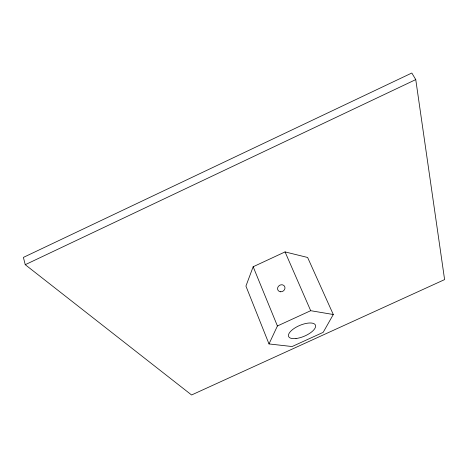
<?xml version="1.0" encoding="UTF-8"?>
<svg xmlns="http://www.w3.org/2000/svg" width="468" height="468" viewBox="0 0 468 468"><rect width="100%" height="100%" fill="white"/><g stroke="black" fill="none" stroke-linecap="round" stroke-linejoin="round"><path stroke-width="0.7" d="M253.165 266.748L245.922 286.094L269.006 343.939L292.102 346.542L323.177 332.35L333.286 314.514L307.622 257.476L285.059 251.913L253.165 266.748L277.413 325.968L269.006 343.939M25.243 264.695L415.76 79.601L411.817 73.02L23.4 257.4L25.243 264.695L191.582 394.98L444.6 279.601L415.76 79.601M277.413 325.968L310.688 310.693L333.286 314.514M285.059 251.913L310.688 310.693M295.998 338.522A14.561 5.85 -23 0 0 315.607 325.728A14.561 5.85 -23 0 0 294.501 328.203A14.561 5.85 -23 0 0 295.998 338.522M280.701 291.798A3.838 3.405 -32 0 0 284.749 286.656A3.838 3.405 -32 0 0 278.384 286.352A3.838 3.405 -32 0 0 280.701 291.798"/></g></svg>
